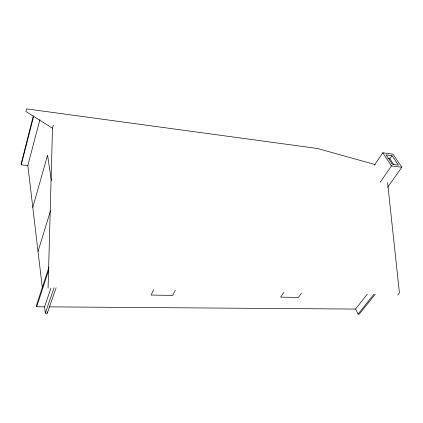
<?xml version="1.0" encoding="UTF-8"?>
<svg xmlns="http://www.w3.org/2000/svg" width="423" height="423" viewBox="0 0 423 423"><rect width="100%" height="100%" fill="white"/><g stroke="black" fill="none" stroke-linecap="round" stroke-linejoin="round"><path stroke-width="0.63" d="M48.074 288.074L52.5 128.201L53.372 125.092M33.327 115.923L21.15 163.775L21.266 164.843L27.849 165.499L42.374 288.2M21.266 164.843L33.687 116.135M27.849 165.499L39.921 119.614M32.804 207.344L47.566 155.162L51.395 180.605M38.028 251.463L50.496 210.765M48.952 267.193L36.5 305.189L36.674 306.765L44.579 306.823L50.94 288.1M36.674 306.765L48.841 269.737M56.111 287.788L47.307 313.168L45.324 313.163L54.075 287.746M153.644 289.776L151.09 295.053L172.642 295.397L175.312 290.21M283.849 292.256L280.592 297.142L298.389 297.427L301.356 293.15M374.297 165.314L382.757 152.777L392.877 154.146L401.85 167.244L387.738 187.146M387.865 158.54L389.821 158.799L391.984 155.653L398.44 165.123L392.438 164.362L386.104 154.866L391.984 155.653M380.245 182.149L391.508 165.953L401.85 167.244M49.179 306.855L355.547 309.07L367.254 294.197M355.547 309.07L358.08 314.115L373.974 294.149M375.243 294.175L359.328 314.12L358.08 314.115M397.72 294.942L399.434 292.88L387.595 182.683M375.185 164.589L317.419 148.478L26.538 108.88L25.893 111.498L52.5 128.201M389.821 158.799L393.734 164.589M382.757 152.777L391.508 165.953M47.154 311.899L47.307 313.168M44.579 306.823L45.324 313.163"/></g></svg>
